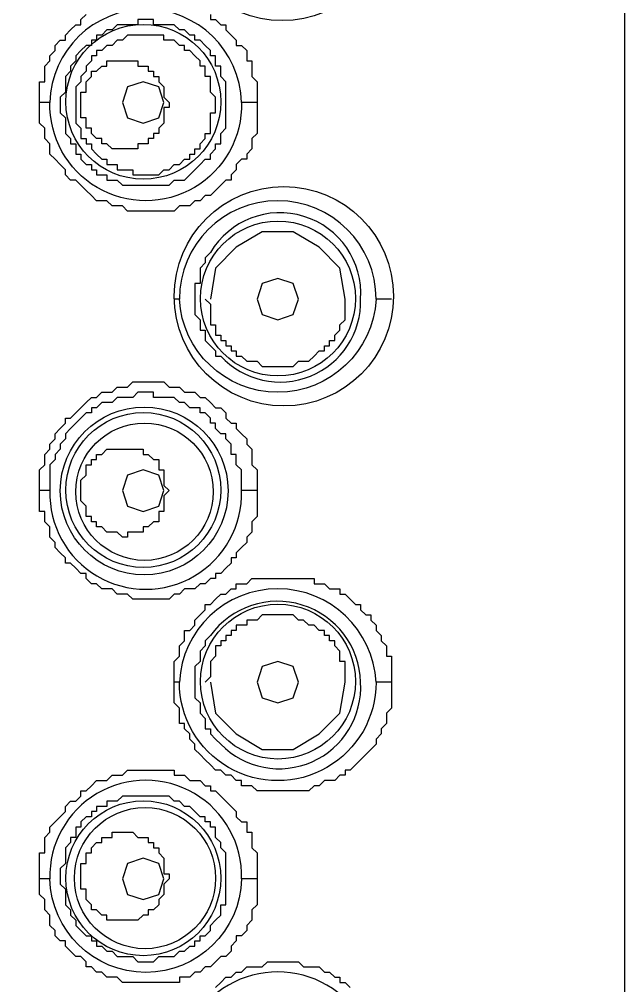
# Model space of a CAD drawing. Extents: x -1585 to -1165, y -4178 to -3881.
# Drawn here: x -1409.94 to -1406.47, y -3980.62 to -3975.06 of the extents above; entities that cross this region are included whole.
import ezdxf

# ---------------------------------------------------------------- set-up
doc = ezdxf.new("R2010")
doc.units = 0
doc.header["$LTSCALE"] = 7
doc.layers.add('DWG', color=7, linetype='CONTINUOUS')

msp = doc.modelspace()

# ---------------------------------------------------------------- linework, layer by layer
at = {"layer": 'DWG'}
for points in [[(-1406.4663, -4033.5221), (-1406.4663, -3967.1796), (-1415.6591, -3967.1796), (-1415.6591, -4033.5221)], [(-1409.7091, -3975.5393), (-1409.7091, -3975.5691), (-1409.7091, -3975.5988), (-1409.6793, -3975.6286), (-1409.6793, -3975.6583), (-1409.6793, -3975.6881), (-1409.6793, -3975.7178), (-1409.6496, -3975.7476), (-1409.6496, -3975.7773), (-1409.6198, -3975.7773), (-1409.6198, -3975.8071), (-1409.6198, -3975.8368), (-1409.5901, -3975.8368), (-1409.5901, -3975.8666), (-1409.5603, -3975.8963), (-1409.5306, -3975.8963), (-1409.5306, -3975.9261), (-1409.5008, -3975.9261), (-1409.5008, -3975.9558), (-1409.4711, -3975.9558), (-1409.4413, -3975.9558), (-1409.4413, -3975.9856), (-1409.4116, -3975.9856), (-1409.3818, -3975.9856), (-1409.3521, -3976.0153), (-1409.3223, -3976.0153), (-1409.2926, -3976.0153), (-1409.2628, -3976.0153), (-1409.2331, -3976.0153), (-1409.2033, -3976.0153), (-1409.1736, -3976.0153), (-1409.1438, -3976.0153), (-1409.1141, -3976.0153), (-1409.0843, -3976.0153), (-1409.0546, -3975.9856), (-1409.0248, -3975.9856), (-1408.9951, -3975.9856), (-1408.9653, -3975.9558), (-1408.9356, -3975.9261), (-1408.9058, -3975.8963), (-1408.8761, -3975.8666), (-1408.8463, -3975.8666), (-1408.8463, -3975.8368), (-1408.8166, -3975.8071), (-1408.8166, -3975.7773), (-1408.7868, -3975.7773), (-1408.7868, -3975.7476), (-1408.7868, -3975.7178), (-1408.7571, -3975.6881), (-1408.7571, -3975.6583), (-1408.7571, -3975.6286), (-1408.7571, -3975.5988), (-1408.7571, -3975.5691), (-1408.7571, -3975.5393), (-1408.7571, -3975.5096), (-1408.7571, -3975.4798), (-1408.7571, -3975.4501), (-1408.7571, -3975.4203), (-1408.7868, -3975.3906), (-1408.7868, -3975.3608), (-1408.7868, -3975.3311), (-1408.8166, -3975.3311), (-1408.8166, -3975.3013), (-1408.8166, -3975.2716), (-1408.8463, -3975.2716), (-1408.8463, -3975.2418), (-1408.8761, -3975.2121), (-1408.9058, -3975.1823), (-1408.9356, -3975.1823), (-1408.9356, -3975.1526), (-1408.9653, -3975.1526), (-1408.9951, -3975.1228), (-1409.0248, -3975.1228), (-1409.0546, -3975.0931), (-1409.0843, -3975.0931), (-1409.1141, -3975.0931), (-1409.1438, -3975.0931), (-1409.1736, -3975.0931), (-1409.1736, -3975.0633), (-1409.2033, -3975.0633), (-1409.2331, -3975.0633), (-1409.2628, -3975.0633), (-1409.2628, -3975.0931), (-1409.2926, -3975.0931), (-1409.3223, -3975.0931), (-1409.3521, -3975.0931), (-1409.3818, -3975.0931), (-1409.4116, -3975.1228), (-1409.4413, -3975.1228), (-1409.4711, -3975.1526), (-1409.5008, -3975.1526), (-1409.5008, -3975.1823), (-1409.5306, -3975.1823), (-1409.5306, -3975.2121), (-1409.5603, -3975.2121), (-1409.5901, -3975.2418), (-1409.6198, -3975.2716), (-1409.6198, -3975.3013), (-1409.6496, -3975.3311), (-1409.6496, -3975.3608), (-1409.6793, -3975.3906), (-1409.6793, -3975.4203), (-1409.6793, -3975.4501), (-1409.6793, -3975.4798), (-1409.7091, -3975.5096)], [(-1409.6198, -3975.5393), (-1409.6198, -3975.5691), (-1409.6198, -3975.5988), (-1409.6198, -3975.6286), (-1409.6198, -3975.6583), (-1409.5901, -3975.6881), (-1409.5901, -3975.7178), (-1409.5901, -3975.7476), (-1409.5603, -3975.7476), (-1409.5603, -3975.7773), (-1409.5306, -3975.7773), (-1409.5306, -3975.8071), (-1409.5008, -3975.8368), (-1409.4711, -3975.8666), (-1409.4413, -3975.8666), (-1409.4413, -3975.8963), (-1409.4116, -3975.8963), (-1409.3818, -3975.8963), (-1409.3818, -3975.9261), (-1409.3521, -3975.9261), (-1409.3223, -3975.9261), (-1409.2926, -3975.9261), (-1409.2926, -3975.9558), (-1409.2628, -3975.9558), (-1409.2331, -3975.9558), (-1409.2033, -3975.9558), (-1409.1736, -3975.9558), (-1409.1438, -3975.9558), (-1409.1141, -3975.9261), (-1409.0843, -3975.9261), (-1409.0546, -3975.8963), (-1409.0248, -3975.8963), (-1408.9951, -3975.8666), (-1408.9653, -3975.8666), (-1408.9653, -3975.8368), (-1408.9356, -3975.8368), (-1408.9356, -3975.8071), (-1408.9058, -3975.8071), (-1408.9058, -3975.7773), (-1408.8761, -3975.7476), (-1408.8761, -3975.7178), (-1408.8463, -3975.7178), (-1408.8463, -3975.6881), (-1408.8463, -3975.6583), (-1408.8463, -3975.6286), (-1408.8463, -3975.5988), (-1408.8166, -3975.5988), (-1408.8166, -3975.5691), (-1408.8166, -3975.5393), (-1408.8166, -3975.5096), (-1408.8463, -3975.4798), (-1408.8463, -3975.4501), (-1408.8463, -3975.4203), (-1408.8463, -3975.3906), (-1408.8761, -3975.3906), (-1408.8761, -3975.3608), (-1408.8761, -3975.3311), (-1408.9058, -3975.3311), (-1408.9058, -3975.3013), (-1408.9356, -3975.2716), (-1408.9653, -3975.2418), (-1408.9951, -3975.2418), (-1408.9951, -3975.2121), (-1409.0248, -3975.2121), (-1409.0546, -3975.1823), (-1409.0843, -3975.1823), (-1409.1141, -3975.1823), (-1409.1141, -3975.1526), (-1409.1438, -3975.1526), (-1409.1736, -3975.1526), (-1409.2033, -3975.1526), (-1409.2331, -3975.1526), (-1409.2628, -3975.1526), (-1409.2926, -3975.1526), (-1409.3223, -3975.1526), (-1409.3521, -3975.1823), (-1409.3818, -3975.1823), (-1409.4116, -3975.2121), (-1409.4413, -3975.2121), (-1409.4711, -3975.2418), (-1409.5008, -3975.2418), (-1409.5008, -3975.2716), (-1409.5306, -3975.2716), (-1409.5306, -3975.3013), (-1409.5603, -3975.3311), (-1409.5603, -3975.3608), (-1409.5901, -3975.3906), (-1409.5901, -3975.4203), (-1409.6198, -3975.4501), (-1409.6198, -3975.4798), (-1409.6198, -3975.5096)], [(-1409.5901, -3975.5393), (-1409.5901, -3975.5096), (-1409.5901, -3975.4798), (-1409.5603, -3975.4798), (-1409.5603, -3975.4501), (-1409.5603, -3975.4203), (-1409.5306, -3975.3906), (-1409.5306, -3975.3608), (-1409.5008, -3975.3608), (-1409.4711, -3975.3311), (-1409.4413, -3975.3311), (-1409.4413, -3975.3013), (-1409.4116, -3975.3013), (-1409.3818, -3975.3013), (-1409.3521, -3975.3013), (-1409.3223, -3975.3013), (-1409.2926, -3975.3013), (-1409.2628, -3975.3013), (-1409.2628, -3975.3311), (-1409.2331, -3975.3311), (-1409.2033, -3975.3311), (-1409.2033, -3975.3608), (-1409.1736, -3975.3608), (-1409.1736, -3975.3906), (-1409.1438, -3975.3906), (-1409.1438, -3975.4203), (-1409.1141, -3975.4501), (-1409.1141, -3975.4798), (-1409.1141, -3975.5096), (-1409.0843, -3975.5393), (-1409.0843, -3975.5691), (-1409.1141, -3975.5691), (-1409.1141, -3975.5988), (-1409.1141, -3975.6286), (-1409.1141, -3975.6583), (-1409.1438, -3975.6881), (-1409.1438, -3975.7178), (-1409.1736, -3975.7178), (-1409.1736, -3975.7476), (-1409.2033, -3975.7476), (-1409.2033, -3975.7773), (-1409.2331, -3975.7773), (-1409.2628, -3975.7773), (-1409.2628, -3975.8071), (-1409.2926, -3975.8071), (-1409.3223, -3975.8071), (-1409.3521, -3975.8071), (-1409.3818, -3975.8071), (-1409.4116, -3975.8071), (-1409.4413, -3975.7773), (-1409.4711, -3975.7773), (-1409.4711, -3975.7476), (-1409.5008, -3975.7476), (-1409.5306, -3975.7178), (-1409.5306, -3975.6881), (-1409.5603, -3975.6881), (-1409.5603, -3975.6583), (-1409.5603, -3975.6286), (-1409.5901, -3975.6286), (-1409.5901, -3975.5988), (-1409.5901, -3975.5691)], [(-1409.3521, -3975.5393), (-1409.3223, -3975.6286), (-1409.2331, -3975.6583), (-1409.1438, -3975.6286), (-1409.1141, -3975.5393), (-1409.1438, -3975.4501), (-1409.2331, -3975.4203), (-1409.3223, -3975.4501)], [(-1408.5786, -3976.6698), (-1408.5488, -3976.7591), (-1408.4596, -3976.7888), (-1408.3703, -3976.7591), (-1408.3406, -3976.6698), (-1408.3703, -3976.5806), (-1408.4596, -3976.5508), (-1408.5488, -3976.5806)], [(-1409.8281, -3977.7706), (-1409.8281, -3977.7408), (-1409.8281, -3977.7111), (-1409.8281, -3977.6813), (-1409.8281, -3977.6516), (-1409.7983, -3977.6218), (-1409.7983, -3977.5921), (-1409.7983, -3977.5623), (-1409.7686, -3977.5326), (-1409.7686, -3977.5028), (-1409.7388, -3977.4731), (-1409.7388, -3977.4433), (-1409.7091, -3977.4136), (-1409.6793, -3977.3838), (-1409.6793, -3977.3541), (-1409.6496, -3977.3541), (-1409.6198, -3977.3243), (-1409.5901, -3977.2946), (-1409.5603, -3977.2648), (-1409.5306, -3977.2351), (-1409.5008, -3977.2351), (-1409.4711, -3977.2053), (-1409.4413, -3977.2053), (-1409.4116, -3977.2053), (-1409.3818, -3977.1756), (-1409.3521, -3977.1756), (-1409.3223, -3977.1756), (-1409.2926, -3977.1458), (-1409.2628, -3977.1458), (-1409.2331, -3977.1458), (-1409.2033, -3977.1458), (-1409.1736, -3977.1458), (-1409.1438, -3977.1458), (-1409.1141, -3977.1458), (-1409.0843, -3977.1756), (-1409.0546, -3977.1756), (-1409.0248, -3977.1756), (-1408.9951, -3977.2053), (-1408.9653, -3977.2053), (-1408.9356, -3977.2053), (-1408.9058, -3977.2351), (-1408.8761, -3977.2351), (-1408.8463, -3977.2648), (-1408.8166, -3977.2946), (-1408.7868, -3977.2946), (-1408.7571, -3977.3243), (-1408.7571, -3977.3541), (-1408.7273, -3977.3838), (-1408.6976, -3977.3838), (-1408.6976, -3977.4136), (-1408.6678, -3977.4433), (-1408.6381, -3977.4731), (-1408.6381, -3977.5028), (-1408.6083, -3977.5326), (-1408.6083, -3977.5623), (-1408.6083, -3977.5921), (-1408.6083, -3977.6218), (-1408.5786, -3977.6516), (-1408.5786, -3977.6813), (-1408.5786, -3977.7111), (-1408.5786, -3977.7706), (-1408.5786, -3977.8003), (-1408.5786, -3977.8301), (-1408.5786, -3977.8598), (-1408.5786, -3977.8896), (-1408.5786, -3977.9193), (-1408.6083, -3977.9491), (-1408.6083, -3977.9788), (-1408.6083, -3978.0086), (-1408.6381, -3978.0383), (-1408.6381, -3978.0681), (-1408.6678, -3978.0978), (-1408.6976, -3978.1276), (-1408.6976, -3978.1573), (-1408.7273, -3978.1573), (-1408.7273, -3978.1871), (-1408.7571, -3978.2168), (-1408.7868, -3978.2466), (-1408.8166, -3978.2466), (-1408.8166, -3978.2763), (-1408.8463, -3978.2763), (-1408.8761, -3978.3061), (-1408.9058, -3978.3061), (-1408.9356, -3978.3358), (-1408.9653, -3978.3358), (-1408.9951, -3978.3358), (-1409.0248, -3978.3656), (-1409.0546, -3978.3656), (-1409.0843, -3978.3953), (-1409.1141, -3978.3953), (-1409.1438, -3978.3953), (-1409.1736, -3978.3953), (-1409.2033, -3978.3953), (-1409.2331, -3978.3953), (-1409.2628, -3978.3953), (-1409.2926, -3978.3953), (-1409.3223, -3978.3656), (-1409.3521, -3978.3656), (-1409.3818, -3978.3656), (-1409.4116, -3978.3358), (-1409.4413, -3978.3358), (-1409.4711, -3978.3358), (-1409.5008, -3978.3061), (-1409.5306, -3978.3061), (-1409.5603, -3978.2763), (-1409.5603, -3978.2466), (-1409.5901, -3978.2466), (-1409.6198, -3978.2168), (-1409.6496, -3978.1871), (-1409.6793, -3978.1871), (-1409.6793, -3978.1573), (-1409.7091, -3978.1276), (-1409.7388, -3978.0978), (-1409.7388, -3978.0681), (-1409.7686, -3978.0383), (-1409.7686, -3978.0086), (-1409.7686, -3977.9788), (-1409.7983, -3977.9491), (-1409.7983, -3977.9193), (-1409.7983, -3977.8896), (-1409.8281, -3977.8896), (-1409.8281, -3977.8598), (-1409.8281, -3977.8301), (-1409.8281, -3977.8003)], [(-1409.5901, -3977.7706), (-1409.5901, -3977.7408), (-1409.5901, -3977.7111), (-1409.5603, -3977.6813), (-1409.5603, -3977.6516), (-1409.5603, -3977.6218), (-1409.5306, -3977.6218), (-1409.5306, -3977.5921), (-1409.5008, -3977.5921), (-1409.5008, -3977.5623), (-1409.4711, -3977.5623), (-1409.4413, -3977.5326), (-1409.4116, -3977.5326), (-1409.3818, -3977.5326), (-1409.3521, -3977.5326), (-1409.3223, -3977.5326), (-1409.2926, -3977.5326), (-1409.2628, -3977.5326), (-1409.2331, -3977.5326), (-1409.2331, -3977.5623), (-1409.2033, -3977.5623), (-1409.1736, -3977.5921), (-1409.1438, -3977.5921), (-1409.1438, -3977.6218), (-1409.1438, -3977.6516), (-1409.1141, -3977.6516), (-1409.1141, -3977.6813), (-1409.1141, -3977.7111), (-1409.1141, -3977.7408), (-1409.0843, -3977.7706), (-1409.1141, -3977.8003), (-1409.1141, -3977.8301), (-1409.1141, -3977.8598), (-1409.1141, -3977.8896), (-1409.1438, -3977.8896), (-1409.1438, -3977.9193), (-1409.1438, -3977.9491), (-1409.1736, -3977.9491), (-1409.2033, -3977.9788), (-1409.2331, -3977.9788), (-1409.2331, -3978.0086), (-1409.2628, -3978.0086), (-1409.2926, -3978.0086), (-1409.3223, -3978.0086), (-1409.3223, -3978.0383), (-1409.3521, -3978.0383), (-1409.3818, -3978.0086), (-1409.4116, -3978.0086), (-1409.4413, -3978.0086), (-1409.4711, -3977.9788), (-1409.5008, -3977.9788), (-1409.5008, -3977.9491), (-1409.5306, -3977.9491), (-1409.5306, -3977.9193), (-1409.5603, -3977.9193), (-1409.5603, -3977.8896), (-1409.5603, -3977.8598), (-1409.5901, -3977.8301), (-1409.5901, -3977.8003)], [(-1409.3521, -3977.7706), (-1409.3223, -3977.8598), (-1409.2331, -3977.8896), (-1409.1438, -3977.8598), (-1409.1141, -3977.7706), (-1409.1438, -3977.6813), (-1409.2331, -3977.6516), (-1409.3223, -3977.6813)], [(-1409.0546, -3978.8713), (-1409.0546, -3978.8416), (-1409.0546, -3978.8118), (-1409.0546, -3978.7821), (-1409.0546, -3978.7523), (-1409.0248, -3978.7226), (-1409.0248, -3978.6928), (-1409.0248, -3978.6631), (-1408.9951, -3978.6333), (-1408.9951, -3978.6036), (-1408.9951, -3978.5738), (-1408.9653, -3978.5738), (-1408.9356, -3978.5441), (-1408.9356, -3978.5143), (-1408.9058, -3978.4846), (-1408.8761, -3978.4548), (-1408.8761, -3978.4251), (-1408.8463, -3978.4251), (-1408.8166, -3978.3953), (-1408.7868, -3978.3656), (-1408.7571, -3978.3656), (-1408.7273, -3978.3358), (-1408.6976, -3978.3358), (-1408.6976, -3978.3061), (-1408.6678, -3978.3061), (-1408.6381, -3978.3061), (-1408.6083, -3978.2763), (-1408.5786, -3978.2763), (-1408.5488, -3978.2763), (-1408.5191, -3978.2763), (-1408.4893, -3978.2763), (-1408.4596, -3978.2763), (-1408.4298, -3978.2763), (-1408.4001, -3978.2763), (-1408.3703, -3978.2763), (-1408.3406, -3978.2763), (-1408.3108, -3978.2763), (-1408.2811, -3978.2763), (-1408.2513, -3978.2763), (-1408.2513, -3978.3061), (-1408.2216, -3978.3061), (-1408.1918, -3978.3061), (-1408.1621, -3978.3358), (-1408.1323, -3978.3358), (-1408.1026, -3978.3358), (-1408.1026, -3978.3656), (-1408.0728, -3978.3656), (-1408.0431, -3978.3953), (-1408.0133, -3978.4251), (-1407.9836, -3978.4251), (-1407.9836, -3978.4548), (-1407.9538, -3978.4846), (-1407.9241, -3978.4846), (-1407.9241, -3978.5143), (-1407.8943, -3978.5441), (-1407.8943, -3978.5738), (-1407.8646, -3978.6036), (-1407.8646, -3978.6333), (-1407.8348, -3978.6631), (-1407.8348, -3978.6928), (-1407.8348, -3978.7226), (-1407.8051, -3978.7226), (-1407.8051, -3978.7523), (-1407.8051, -3978.7821), (-1407.8051, -3978.8118), (-1407.8051, -3978.8416), (-1407.8051, -3978.8713), (-1407.8051, -3978.9011), (-1407.8051, -3978.9606), (-1407.8051, -3978.9903), (-1407.8051, -3979.0201), (-1407.8348, -3979.0498), (-1407.8348, -3979.0796), (-1407.8348, -3979.1093), (-1407.8646, -3979.1391), (-1407.8646, -3979.1688), (-1407.8943, -3979.1986), (-1407.8943, -3979.2283), (-1407.9241, -3979.2581), (-1407.9538, -3979.2878), (-1407.9836, -3979.3176), (-1408.0133, -3979.3473), (-1408.0431, -3979.3771), (-1408.0728, -3979.3771), (-1408.0728, -3979.4068), (-1408.1026, -3979.4068), (-1408.1323, -3979.4366), (-1408.1621, -3979.4366), (-1408.1918, -3979.4366), (-1408.2216, -3979.4663), (-1408.2513, -3979.4663), (-1408.2811, -3979.4961), (-1408.3108, -3979.4961), (-1408.3406, -3979.4961), (-1408.3703, -3979.4961), (-1408.4001, -3979.4961), (-1408.4298, -3979.4961), (-1408.4596, -3979.4961), (-1408.4893, -3979.4961), (-1408.5191, -3979.4961), (-1408.5488, -3979.4961), (-1408.5786, -3979.4961), (-1408.6083, -3979.4663), (-1408.6381, -3979.4663), (-1408.6678, -3979.4663), (-1408.6678, -3979.4366), (-1408.6976, -3979.4366), (-1408.7273, -3979.4068), (-1408.7571, -3979.4068), (-1408.7868, -3979.3771), (-1408.8166, -3979.3771), (-1408.8463, -3979.3473), (-1408.8761, -3979.3176), (-1408.9058, -3979.2878), (-1408.9356, -3979.2581), (-1408.9356, -3979.2283), (-1408.9653, -3979.1986), (-1408.9653, -3979.1688), (-1408.9951, -3979.1391), (-1408.9951, -3979.1093), (-1409.0248, -3979.1093), (-1409.0248, -3979.0796), (-1409.0248, -3979.0498), (-1409.0248, -3979.0201), (-1409.0546, -3978.9903), (-1409.0546, -3978.9606), (-1409.0546, -3978.9011)], [(-1408.5786, -3978.8713), (-1408.5488, -3978.9606), (-1408.4596, -3978.9903), (-1408.3703, -3978.9606), (-1408.3406, -3978.8713), (-1408.3703, -3978.7821), (-1408.4596, -3978.7523), (-1408.5488, -3978.7821)], [(-1409.8281, -3980.0018), (-1409.8281, -3979.9721), (-1409.8281, -3979.9126), (-1409.8281, -3979.8828), (-1409.8281, -3979.8531), (-1409.7983, -3979.8531), (-1409.7983, -3979.8233), (-1409.7983, -3979.7936), (-1409.7983, -3979.7638), (-1409.7686, -3979.7341), (-1409.7686, -3979.7043), (-1409.7388, -3979.6746), (-1409.7091, -3979.6448), (-1409.6793, -3979.6151), (-1409.6793, -3979.5853), (-1409.6496, -3979.5556), (-1409.6198, -3979.5556), (-1409.5901, -3979.5258), (-1409.5901, -3979.4961), (-1409.5603, -3979.4961), (-1409.5306, -3979.4663), (-1409.5008, -3979.4366), (-1409.4711, -3979.4366), (-1409.4413, -3979.4366), (-1409.4116, -3979.4068), (-1409.3818, -3979.4068), (-1409.3521, -3979.4068), (-1409.3223, -3979.3771), (-1409.2926, -3979.3771), (-1409.2628, -3979.3771), (-1409.2331, -3979.3771), (-1409.2033, -3979.3771), (-1409.1736, -3979.3771), (-1409.1438, -3979.3771), (-1409.1141, -3979.3771), (-1409.0843, -3979.3771), (-1409.0546, -3979.3771), (-1409.0546, -3979.4068), (-1409.0248, -3979.4068), (-1408.9951, -3979.4068), (-1408.9653, -3979.4366), (-1408.9356, -3979.4366), (-1408.9058, -3979.4366), (-1408.8761, -3979.4663), (-1408.8463, -3979.4663), (-1408.8463, -3979.4961), (-1408.8166, -3979.4961), (-1408.7868, -3979.5258), (-1408.7571, -3979.5556), (-1408.7273, -3979.5853), (-1408.6976, -3979.6151), (-1408.6976, -3979.6448), (-1408.6678, -3979.6746), (-1408.6381, -3979.6746), (-1408.6381, -3979.7043), (-1408.6381, -3979.7341), (-1408.6083, -3979.7341), (-1408.6083, -3979.7638), (-1408.6083, -3979.7936), (-1408.6083, -3979.8233), (-1408.5786, -3979.8531), (-1408.5786, -3979.8828), (-1408.5786, -3979.9126), (-1408.5786, -3980.0018), (-1408.5786, -3980.0316), (-1408.5786, -3980.0613), (-1408.5786, -3980.0911), (-1408.5786, -3980.1208), (-1408.5786, -3980.1506), (-1408.6083, -3980.1803), (-1408.6083, -3980.2101), (-1408.6083, -3980.2398), (-1408.6381, -3980.2696), (-1408.6381, -3980.2993), (-1408.6678, -3980.3291), (-1408.6976, -3980.3291), (-1408.6976, -3980.3588), (-1408.7273, -3980.3886), (-1408.7273, -3980.4183), (-1408.7571, -3980.4481), (-1408.7868, -3980.4481), (-1408.8166, -3980.4778), (-1408.8463, -3980.5076), (-1408.8761, -3980.5076), (-1408.9058, -3980.5373), (-1408.9356, -3980.5373), (-1408.9653, -3980.5671), (-1408.9951, -3980.5671), (-1409.0248, -3980.5671), (-1409.0248, -3980.5968), (-1409.0546, -3980.5968), (-1409.0843, -3980.5968), (-1409.1141, -3980.5968), (-1409.1438, -3980.5968), (-1409.1736, -3980.5968), (-1409.2033, -3980.5968), (-1409.2331, -3980.5968), (-1409.2628, -3980.5968), (-1409.2926, -3980.5968), (-1409.3223, -3980.5968), (-1409.3521, -3980.5968), (-1409.3818, -3980.5671), (-1409.4116, -3980.5671), (-1409.4413, -3980.5671), (-1409.4711, -3980.5373), (-1409.5008, -3980.5373), (-1409.5306, -3980.5076), (-1409.5603, -3980.5076), (-1409.5603, -3980.4778), (-1409.5901, -3980.4481), (-1409.6198, -3980.4481), (-1409.6496, -3980.4183), (-1409.6793, -3980.3886), (-1409.6793, -3980.3588), (-1409.7091, -3980.3588), (-1409.7388, -3980.3291), (-1409.7388, -3980.2993), (-1409.7686, -3980.2696), (-1409.7686, -3980.2398), (-1409.7686, -3980.2101), (-1409.7983, -3980.1803), (-1409.7983, -3980.1506), (-1409.7983, -3980.1208), (-1409.8281, -3980.0911), (-1409.8281, -3980.0613), (-1409.8281, -3980.0316)], [(-1409.7091, -3980.0018), (-1409.7091, -3980.0316), (-1409.6793, -3980.0613), (-1409.6793, -3980.0911), (-1409.6793, -3980.1208), (-1409.6793, -3980.1506), (-1409.6496, -3980.1803), (-1409.6496, -3980.2101), (-1409.6198, -3980.2398), (-1409.6198, -3980.2696), (-1409.5901, -3980.2993), (-1409.5603, -3980.3291), (-1409.5306, -3980.3291), (-1409.5306, -3980.3588), (-1409.5008, -3980.3588), (-1409.5008, -3980.3886), (-1409.4711, -3980.3886), (-1409.4413, -3980.4183), (-1409.4116, -3980.4183), (-1409.3818, -3980.4481), (-1409.3521, -3980.4481), (-1409.3223, -3980.4481), (-1409.2926, -3980.4481), (-1409.2628, -3980.4778), (-1409.2331, -3980.4778), (-1409.2033, -3980.4778), (-1409.1736, -3980.4778), (-1409.1438, -3980.4481), (-1409.1141, -3980.4481), (-1409.0843, -3980.4481), (-1409.0546, -3980.4481), (-1409.0248, -3980.4183), (-1408.9951, -3980.4183), (-1408.9653, -3980.3886), (-1408.9356, -3980.3886), (-1408.9356, -3980.3588), (-1408.9058, -3980.3588), (-1408.9058, -3980.3291), (-1408.8761, -3980.3291), (-1408.8463, -3980.2993), (-1408.8463, -3980.2696), (-1408.8166, -3980.2398), (-1408.7868, -3980.2101), (-1408.7868, -3980.1803), (-1408.7868, -3980.1506), (-1408.7571, -3980.1506), (-1408.7571, -3980.1208), (-1408.7571, -3980.0911), (-1408.7571, -3980.0613), (-1408.7571, -3980.0316), (-1408.7571, -3980.0018), (-1408.7571, -3979.9721), (-1408.7571, -3979.9423), (-1408.7571, -3979.9126), (-1408.7571, -3979.8828), (-1408.7571, -3979.8531), (-1408.7868, -3979.8233), (-1408.7868, -3979.7936), (-1408.8166, -3979.7638), (-1408.8166, -3979.7341), (-1408.8166, -3979.7043), (-1408.8463, -3979.7043), (-1408.8463, -3979.6746), (-1408.8761, -3979.6746), (-1408.8761, -3979.6448), (-1408.9058, -3979.6448), (-1408.9356, -3979.6151), (-1408.9653, -3979.5853), (-1408.9951, -3979.5853), (-1409.0248, -3979.5556), (-1409.0546, -3979.5556), (-1409.0843, -3979.5258), (-1409.1141, -3979.5258), (-1409.1438, -3979.5258), (-1409.1736, -3979.5258), (-1409.2033, -3979.5258), (-1409.2331, -3979.5258), (-1409.2628, -3979.5258), (-1409.2926, -3979.5258), (-1409.3223, -3979.5258), (-1409.3521, -3979.5258), (-1409.3818, -3979.5556), (-1409.4116, -3979.5556), (-1409.4413, -3979.5556), (-1409.4413, -3979.5853), (-1409.4711, -3979.5853), (-1409.5008, -3979.5853), (-1409.5008, -3979.6151), (-1409.5306, -3979.6151), (-1409.5306, -3979.6448), (-1409.5603, -3979.6448), (-1409.5901, -3979.6746), (-1409.5901, -3979.7043), (-1409.6198, -3979.7043), (-1409.6198, -3979.7341), (-1409.6198, -3979.7638), (-1409.6496, -3979.7638), (-1409.6496, -3979.7936), (-1409.6793, -3979.8233), (-1409.6793, -3979.8531), (-1409.6793, -3979.8828), (-1409.6793, -3979.9126), (-1409.7091, -3979.9423), (-1409.7091, -3979.9721)], [(-1409.5901, -3980.0018), (-1409.5901, -3979.9721), (-1409.5901, -3979.9423), (-1409.5901, -3979.9126), (-1409.5603, -3979.9126), (-1409.5603, -3979.8828), (-1409.5603, -3979.8531), (-1409.5306, -3979.8531), (-1409.5306, -3979.8233), (-1409.5008, -3979.7936), (-1409.4711, -3979.7936), (-1409.4711, -3979.7638), (-1409.4413, -3979.7638), (-1409.4116, -3979.7638), (-1409.4116, -3979.7341), (-1409.3818, -3979.7341), (-1409.3521, -3979.7341), (-1409.3223, -3979.7341), (-1409.2926, -3979.7341), (-1409.2628, -3979.7638), (-1409.2331, -3979.7638), (-1409.2033, -3979.7638), (-1409.2033, -3979.7936), (-1409.1736, -3979.7936), (-1409.1736, -3979.8233), (-1409.1438, -3979.8233), (-1409.1438, -3979.8531), (-1409.1141, -3979.8828), (-1409.1141, -3979.9126), (-1409.1141, -3979.9423), (-1409.1141, -3979.9721), (-1409.0843, -3979.9721), (-1409.0843, -3980.0018), (-1409.1141, -3980.0316), (-1409.1141, -3980.0613), (-1409.1141, -3980.0911), (-1409.1438, -3980.1208), (-1409.1438, -3980.1506), (-1409.1736, -3980.1803), (-1409.2033, -3980.1803), (-1409.2033, -3980.2101), (-1409.2331, -3980.2101), (-1409.2628, -3980.2398), (-1409.2926, -3980.2398), (-1409.3223, -3980.2398), (-1409.3521, -3980.2398), (-1409.3818, -3980.2398), (-1409.4116, -3980.2398), (-1409.4413, -3980.2398), (-1409.4413, -3980.2101), (-1409.4711, -3980.2101), (-1409.5008, -3980.1803), (-1409.5306, -3980.1803), (-1409.5306, -3980.1506), (-1409.5603, -3980.1208), (-1409.5603, -3980.0911), (-1409.5603, -3980.0613), (-1409.5901, -3980.0613), (-1409.5901, -3980.0316)], [(-1409.3521, -3980.0018), (-1409.3223, -3980.0911), (-1409.2331, -3980.1208), (-1409.1438, -3980.0911), (-1409.1141, -3980.0018), (-1409.1438, -3979.9126), (-1409.2331, -3979.8828), (-1409.3223, -3979.9126)]]:
    msp.add_lwpolyline(points, close=True, dxfattribs=at)
for points in [[(-1408.8463, -3975.0336), (-1408.8463, -3975.0633), (-1408.8166, -3975.0633), (-1408.7868, -3975.0931), (-1408.7571, -3975.0931), (-1408.7571, -3975.1228), (-1408.7273, -3975.1526), (-1408.6976, -3975.1823), (-1408.6976, -3975.2121), (-1408.6678, -3975.2121), (-1408.6381, -3975.2418), (-1408.6381, -3975.2716), (-1408.6381, -3975.3013), (-1408.6083, -3975.3013), (-1408.6083, -3975.3311), (-1408.6083, -3975.3608), (-1408.6083, -3975.3906), (-1408.5786, -3975.4203), (-1408.5786, -3975.4501), (-1408.5786, -3975.4798), (-1408.5786, -3975.5393), (-1408.5786, -3975.5691), (-1408.5786, -3975.6286), (-1408.5786, -3975.6583), (-1408.5786, -3975.6881), (-1408.5786, -3975.7178), (-1408.6083, -3975.7476), (-1408.6083, -3975.7773), (-1408.6083, -3975.8071), (-1408.6381, -3975.8368), (-1408.6381, -3975.8666), (-1408.6678, -3975.8666), (-1408.6976, -3975.8963), (-1408.6976, -3975.9261), (-1408.7273, -3975.9558), (-1408.7273, -3975.9856), (-1408.7571, -3975.9856), (-1408.7868, -3976.0153), (-1408.8166, -3976.0451), (-1408.8463, -3976.0748), (-1408.8761, -3976.0748), (-1408.9058, -3976.1046), (-1408.9356, -3976.1046), (-1408.9653, -3976.1343), (-1408.9951, -3976.1343), (-1409.0248, -3976.1343), (-1409.0546, -3976.1641), (-1409.0843, -3976.1641), (-1409.1141, -3976.1641), (-1409.1438, -3976.1641), (-1409.1736, -3976.1641), (-1409.2033, -3976.1641), (-1409.2331, -3976.1641), (-1409.2628, -3976.1641), (-1409.2926, -3976.1641), (-1409.3223, -3976.1641), (-1409.3521, -3976.1343), (-1409.3818, -3976.1343), (-1409.4116, -3976.1343), (-1409.4413, -3976.1046), (-1409.4711, -3976.1046), (-1409.5008, -3976.1046), (-1409.5306, -3976.0748), (-1409.5603, -3976.0451), (-1409.5901, -3976.0153), (-1409.6198, -3975.9856), (-1409.6496, -3975.9856), (-1409.6793, -3975.9558), (-1409.6793, -3975.9261), (-1409.7091, -3975.8963), (-1409.7388, -3975.8666), (-1409.7686, -3975.8368), (-1409.7686, -3975.8071), (-1409.7686, -3975.7773), (-1409.7983, -3975.7476), (-1409.7983, -3975.7178), (-1409.7983, -3975.6881), (-1409.8281, -3975.6583), (-1409.8281, -3975.6286), (-1409.8281, -3975.5691), (-1409.8281, -3975.5393), (-1409.8281, -3975.5096), (-1409.8281, -3975.4798), (-1409.8281, -3975.4501), (-1409.8281, -3975.4203), (-1409.7983, -3975.4203), (-1409.7983, -3975.3906), (-1409.7983, -3975.3608), (-1409.7983, -3975.3311), (-1409.7686, -3975.3013), (-1409.7686, -3975.2716), (-1409.7388, -3975.2418), (-1409.7388, -3975.2121), (-1409.7091, -3975.1823), (-1409.6793, -3975.1823), (-1409.6793, -3975.1526), (-1409.6496, -3975.1228), (-1409.6198, -3975.0931), (-1409.5901, -3975.0931), (-1409.5901, -3975.0633), (-1409.5603, -3975.0336)], [(-1408.8761, -3976.6698), (-1408.8463, -3976.6996), (-1408.8463, -3976.7293), (-1408.8463, -3976.7591), (-1408.8463, -3976.7888), (-1408.8463, -3976.8186), (-1408.8166, -3976.8186), (-1408.8166, -3976.8483), (-1408.8166, -3976.8781), (-1408.7868, -3976.8781), (-1408.7868, -3976.9078), (-1408.7571, -3976.9078), (-1408.7571, -3976.9376), (-1408.7273, -3976.9376), (-1408.7273, -3976.9673), (-1408.6976, -3976.9673), (-1408.6976, -3976.9971), (-1408.6678, -3976.9971), (-1408.6381, -3977.0268), (-1408.6083, -3977.0268), (-1408.5786, -3977.0268), (-1408.5488, -3977.0566), (-1408.5191, -3977.0566), (-1408.4893, -3977.0566), (-1408.4596, -3977.0566), (-1408.4298, -3977.0566), (-1408.4001, -3977.0566), (-1408.3703, -3977.0566), (-1408.3406, -3977.0268), (-1408.3108, -3977.0268), (-1408.2811, -3977.0268), (-1408.2513, -3976.9971), (-1408.2216, -3976.9673), (-1408.1918, -3976.9673), (-1408.1918, -3976.9376), (-1408.1621, -3976.9376), (-1408.1621, -3976.9078), (-1408.1323, -3976.9078), (-1408.1323, -3976.8781), (-1408.1026, -3976.8483), (-1408.1026, -3976.8186), (-1408.0728, -3976.7888), (-1408.0728, -3976.7591), (-1408.0728, -3976.7293), (-1408.0728, -3976.6996), (-1408.0728, -3976.6698), (-1408.1026, -3976.4913), (-1408.2216, -3976.3723), (-1408.3703, -3976.2831), (-1408.5488, -3976.2831), (-1408.6976, -3976.3723), (-1408.8166, -3976.4913), (-1408.8463, -3976.6698)], [(-1408.5786, -3977.7706), (-1408.6083, -3977.7706), (-1408.6381, -3977.7706), (-1408.6678, -3977.7706), (-1408.6678, -3977.7408), (-1408.6678, -3977.7111), (-1408.6678, -3977.6813), (-1408.6678, -3977.6516), (-1408.6976, -3977.6218), (-1408.6976, -3977.5921), (-1408.6976, -3977.5623), (-1408.7273, -3977.5623), (-1408.7273, -3977.5326), (-1408.7273, -3977.5028), (-1408.7571, -3977.4731), (-1408.7571, -3977.4433), (-1408.7868, -3977.4433), (-1408.8166, -3977.4136), (-1408.8166, -3977.3838), (-1408.8463, -3977.3838), (-1408.8463, -3977.3541), (-1408.8761, -3977.3243), (-1408.9058, -3977.3243), (-1408.9058, -3977.2946), (-1408.9356, -3977.2946), (-1408.9653, -3977.2946), (-1408.9951, -3977.2648), (-1409.0248, -3977.2648), (-1409.0546, -3977.2351), (-1409.0843, -3977.2351), (-1409.1141, -3977.2351), (-1409.1438, -3977.2351), (-1409.1736, -3977.2351), (-1409.1736, -3977.2053), (-1409.2033, -3977.2053), (-1409.2331, -3977.2053), (-1409.2628, -3977.2053), (-1409.2926, -3977.2351), (-1409.3223, -3977.2351), (-1409.3521, -3977.2351), (-1409.3818, -3977.2351), (-1409.4116, -3977.2648), (-1409.4413, -3977.2648), (-1409.4711, -3977.2648), (-1409.5008, -3977.2946), (-1409.5306, -3977.2946), (-1409.5306, -3977.3243), (-1409.5603, -3977.3243), (-1409.5901, -3977.3541), (-1409.6198, -3977.3838), (-1409.6496, -3977.4136), (-1409.6793, -3977.4433), (-1409.6793, -3977.4731), (-1409.7091, -3977.5028), (-1409.7091, -3977.5326), (-1409.7388, -3977.5623), (-1409.7388, -3977.5921), (-1409.7686, -3977.6218), (-1409.7686, -3977.6516), (-1409.7686, -3977.6813), (-1409.7686, -3977.7111), (-1409.7686, -3977.7408), (-1409.7686, -3977.7706), (-1409.7983, -3977.7706), (-1409.8281, -3977.7706)], [(-1408.8463, -3978.8713), (-1408.8166, -3979.0498), (-1408.6976, -3979.1688), (-1408.5488, -3979.2581), (-1408.3703, -3979.2581), (-1408.2216, -3979.1688), (-1408.1026, -3979.0498), (-1408.0728, -3978.8713), (-1408.0728, -3978.8416), (-1408.0728, -3978.8118), (-1408.0728, -3978.7821), (-1408.0728, -3978.7523), (-1408.1026, -3978.7523), (-1408.1026, -3978.7226), (-1408.1026, -3978.6928), (-1408.1323, -3978.6631), (-1408.1323, -3978.6333), (-1408.1621, -3978.6333), (-1408.1621, -3978.6036), (-1408.1918, -3978.6036), (-1408.1918, -3978.5738), (-1408.2216, -3978.5738), (-1408.2513, -3978.5441), (-1408.2811, -3978.5441), (-1408.3108, -3978.5143), (-1408.3406, -3978.5143), (-1408.3703, -3978.4846), (-1408.4001, -3978.4846), (-1408.4298, -3978.4846), (-1408.4596, -3978.4846), (-1408.4893, -3978.4846), (-1408.5191, -3978.4846), (-1408.5488, -3978.4846), (-1408.5786, -3978.5143), (-1408.6083, -3978.5143), (-1408.6381, -3978.5143), (-1408.6381, -3978.5441), (-1408.6678, -3978.5441), (-1408.6976, -3978.5441), (-1408.6976, -3978.5738), (-1408.7273, -3978.5738), (-1408.7273, -3978.6036), (-1408.7571, -3978.6036), (-1408.7571, -3978.6333), (-1408.7868, -3978.6333), (-1408.7868, -3978.6631), (-1408.8166, -3978.6631), (-1408.8166, -3978.6928), (-1408.8166, -3978.7226), (-1408.8463, -3978.7523), (-1408.8463, -3978.7821), (-1408.8463, -3978.8118), (-1408.8463, -3978.8416), (-1408.8761, -3978.8713)], [(-1408.8166, -3980.6266), (-1408.7868, -3980.5968), (-1408.7571, -3980.5671), (-1408.7273, -3980.5671), (-1408.6976, -3980.5373), (-1408.6678, -3980.5373), (-1408.6381, -3980.5076), (-1408.6083, -3980.5076), (-1408.5786, -3980.5076), (-1408.5488, -3980.5076), (-1408.5191, -3980.4778), (-1408.4893, -3980.4778), (-1408.4596, -3980.4778), (-1408.4298, -3980.4778), (-1408.4001, -3980.4778), (-1408.3703, -3980.4778), (-1408.3406, -3980.4778), (-1408.3108, -3980.5076), (-1408.2811, -3980.5076), (-1408.2513, -3980.5076), (-1408.2216, -3980.5076), (-1408.1918, -3980.5373), (-1408.1621, -3980.5373), (-1408.1323, -3980.5671), (-1408.1026, -3980.5671), (-1408.1026, -3980.5968), (-1408.0728, -3980.5968), (-1408.0431, -3980.6266)]]:
    msp.add_lwpolyline(points, dxfattribs=at)
for points in [[(-1408.5786, -3975.5393), (-1408.6083, -3975.5393), (-1408.6381, -3975.5393), (-1408.6678, -3975.5393, -1.027392), (-1409.7686, -3975.5393), (-1409.7983, -3975.5393), (-1409.8281, -3975.5393)], [(-1407.8051, -3976.6698), (-1407.8348, -3976.6698), (-1407.8646, -3976.6698), (-1407.8943, -3976.6698, -0.947368), (-1409.0248, -3976.6698), (-1409.0546, -3976.6698)], [(-1407.8051, -3978.8713), (-1407.8348, -3978.8713), (-1407.8646, -3978.8713), (-1407.8943, -3978.8713, -1.001386), (-1409.0248, -3978.8713), (-1409.0546, -3978.8713)], [(-1408.5786, -3980.0018), (-1408.6083, -3980.0018), (-1408.6381, -3980.0018), (-1408.6678, -3980.0018, -0.976265), (-1409.7686, -3980.0018), (-1409.7983, -3980.0018), (-1409.8281, -3980.0018)]]:
    msp.add_lwpolyline(points, format="xyb", dxfattribs=at)
for points in [[(-1407.9836, -3976.6698, 0.791766), (-1408.8463, -3976.4021), (-1408.8761, -3976.4318), (-1408.8761, -3976.4616), (-1408.9058, -3976.4913), (-1408.9058, -3976.5211), (-1408.9058, -3976.5508), (-1408.9058, -3976.5806), (-1408.9356, -3976.5806), (-1408.9356, -3976.6401), (-1408.9356, -3976.6698), (-1408.9356, -3976.6996), (-1408.9356, -3976.7293), (-1408.9356, -3976.7591), (-1408.9058, -3976.7888), (-1408.9058, -3976.8186), (-1408.9058, -3976.8483), (-1408.8761, -3976.8483), (-1408.8761, -3976.8781), (-1408.8761, -3976.9078), (-1408.8463, -3976.9376), (-1408.8166, -3976.9673), (-1408.8166, -3976.9971), (-1408.7868, -3976.9971, 0.694377)], [(-1407.9836, -3978.8713, 0.717264), (-1408.8463, -3978.6036), (-1408.8761, -3978.6333), (-1408.8761, -3978.6631), (-1408.9058, -3978.6928), (-1408.9058, -3978.7226), (-1408.9058, -3978.7523), (-1408.9356, -3978.7821), (-1408.9356, -3978.8118), (-1408.9356, -3978.8416), (-1408.9356, -3978.8713), (-1408.9356, -3978.9011), (-1408.9356, -3978.9308), (-1408.9356, -3978.9606), (-1408.9058, -3978.9903), (-1408.9058, -3979.0201), (-1408.9058, -3979.0498), (-1408.8761, -3979.0796), (-1408.8761, -3979.1093), (-1408.8761, -3979.1391), (-1408.8463, -3979.1391), (-1408.8463, -3979.1688), (-1408.8166, -3979.1986), (-1408.7868, -3979.2283, 0.694083)]]:
    msp.add_lwpolyline(points, format="xyb", close=True, dxfattribs=at)
for centre, radius in [((-1408.4342, -3974.4487), 0.6205), ((-1409.2319, -3975.5359), 0.4451), ((-1408.4245, -3976.6536), 0.6303), ((-1408.4584, -3976.6664), 0.4451), ((-1409.227, -3977.7722), 0.4821), ((-1409.2319, -3977.7671), 0.4451), ((-1409.2252, -3977.7767), 0.3947), ((-1408.4584, -3978.8679), 0.4451), ((-1409.2319, -3979.9984), 0.4451), ((-1409.2222, -3979.9976), 0.4056)]:
    msp.add_circle(centre, radius, dxfattribs=at)
for centre, radius, start, end in [((-1409.2182, -3975.5542), 0.5506, 1.5482, 178.4518), ((-1408.4596, -3976.6698), 0.5653, 0, 180), ((-1409.2182, -3977.787), 0.5506, 178.289, 1.711), ((-1408.4596, -3978.9011), 0.566, 3.0128, 176.9872), ((-1409.2182, -3979.9854), 0.5506, 358.289, 181.711), ((-1408.4596, -3981.1018), 0.5653, 359.9206, 180.0794)]:
    msp.add_arc(centre, radius, start, end, dxfattribs=at)

doc.saveas('drawing.dxf')
